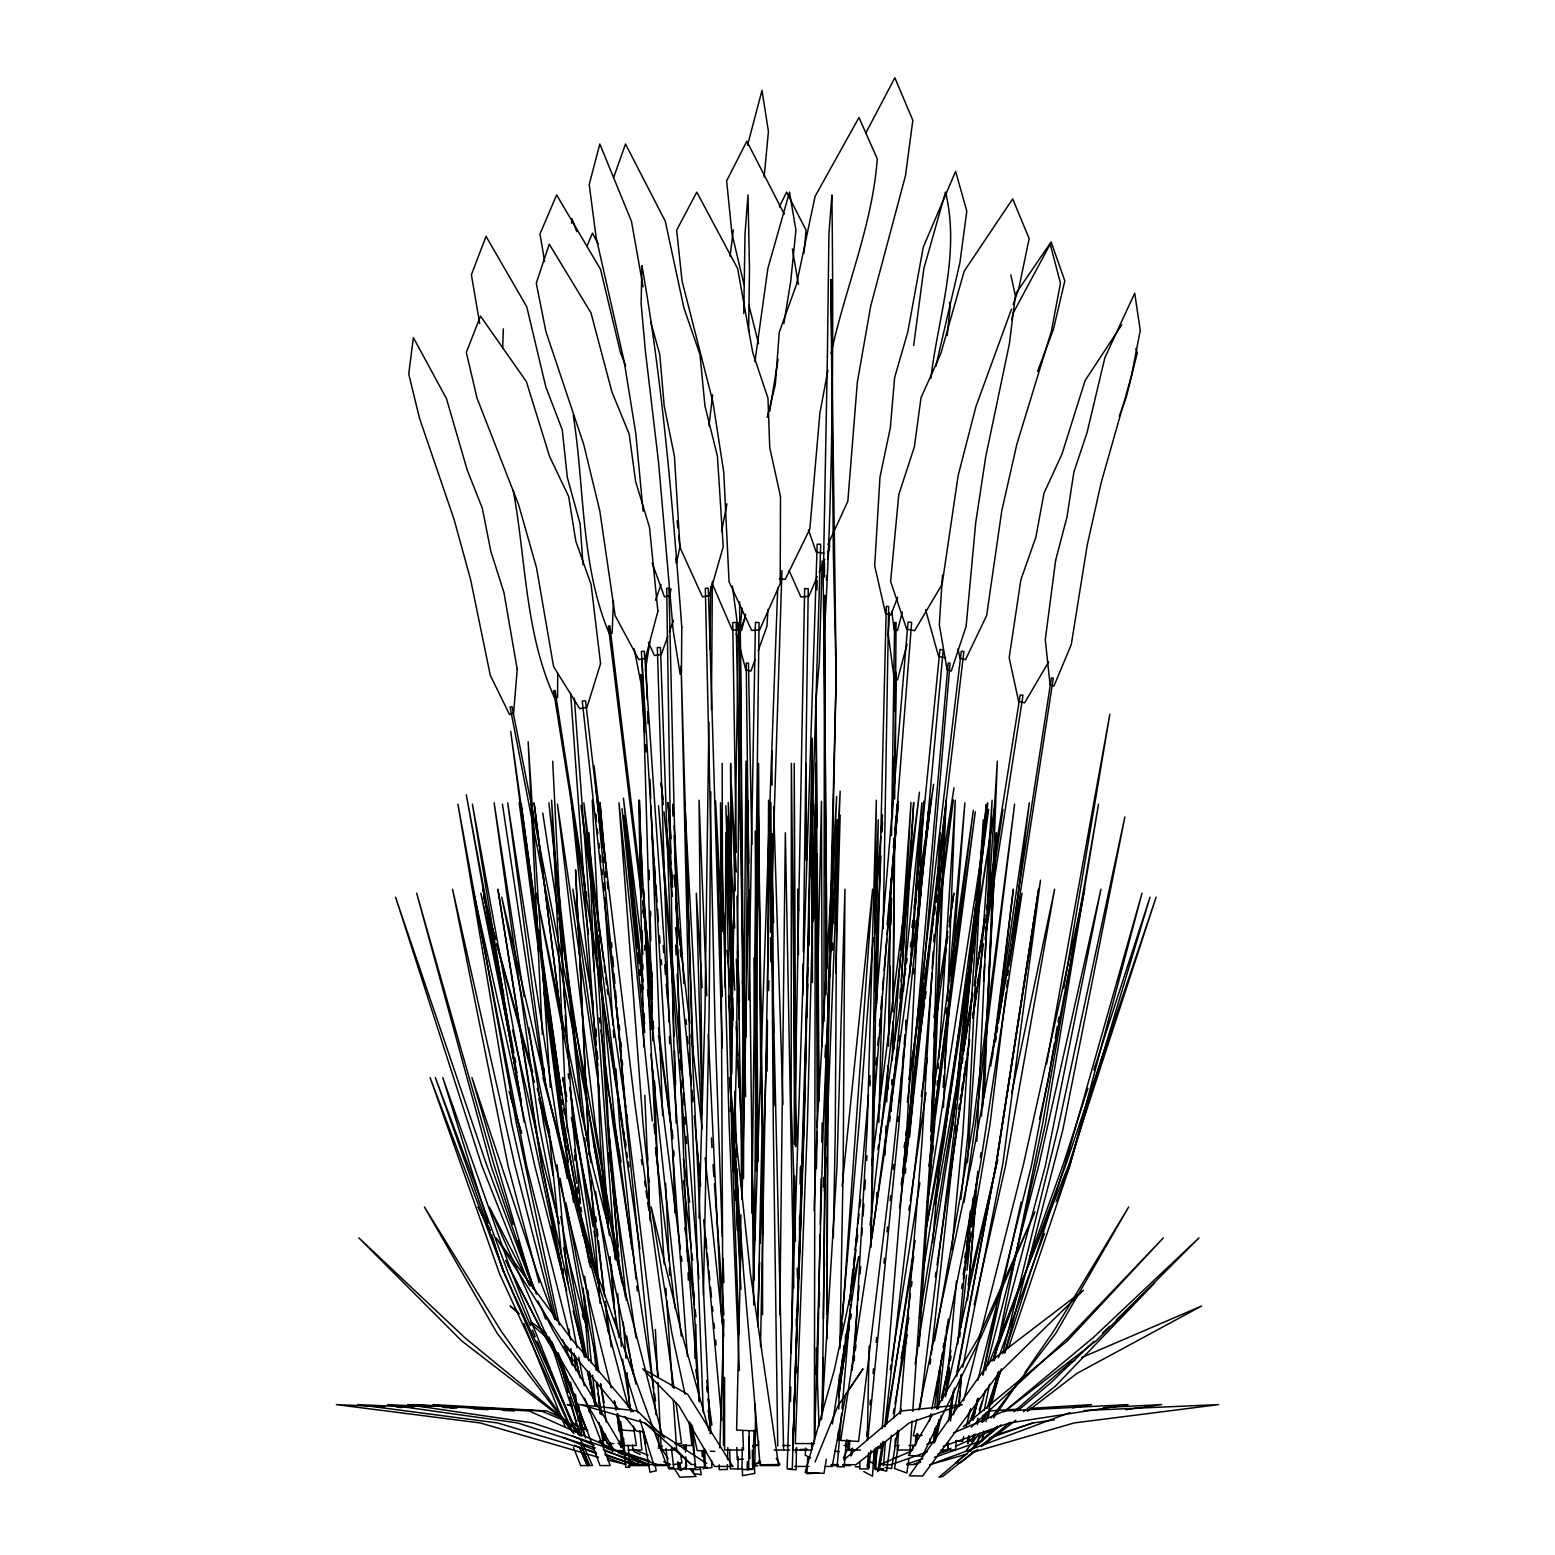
<?xml version="1.0" encoding="UTF-8"?>
<svg xmlns="http://www.w3.org/2000/svg" width="1555" height="1555" viewBox="0 0 1555 1555"><rect width="100%" height="100%" fill="white"/><g stroke="black" fill="none" stroke-linecap="round" stroke-linejoin="round"><path stroke-width="1.5" d="M762.553 1314.83L762.747 1130.407L758.101 801.952L761.989 1132.895L757.771 1326.512M823.956 1021.324L824.5 595.507M743.523 1178.573L743.931 1045.524L740.199 622.136L742.882 1045.524L741.249 1185.843M814.354 1441.135L815.403 804.149L807.414 1124.226L795.285 1443.565L814.334 1443.565M824.48 577.138L824.519 563.124M827.027 1314.072L827.824 1045.524M725.155 987.755L725.855 832.741L731.841 1140.709L739.111 1334.015M811.671 1442.787L811.652 1450.018L792.933 1450.018L798.454 1285.791M819.271 1101.037L817.153 854.103M826.968 1338.816L827.824 1070.656L836.201 674.501L826.424 1071.084M767.12 1071.162L767.393 1020.352M767.567 988.902L768.578 800.203L783.623 1450.018M829.515 541.101L829.456 548.254L827.59 552.628M710.791 791.884L709.138 1012.072L703.385 1295.198M711.413 709.605L712.384 581.356M743.776 313.546L745.02 233.93L748.013 194.958L749.491 269.287L748.635 331.215M744.068 1010.128L745.972 761.173L747.625 870.061M754.078 1280.212L758.548 763.369L760.803 1093.359M800.339 1231.249L800.456 1216.749M800.728 1182.927L800.844 1166.036M557.74 673.607L557.545 697.69L554.455 697.554C524.832 632.36 526.057 559.431 513.189 490.194M745.759 1037.01L747.761 800.203L748.732 863.103M822.478 1413.262L823.023 1357.612M823.392 1318.912L825.647 1084.224M825.783 1069.704L826.016 1045.524M892.842 1021.713L892.317 1060.432M892.92 1012.013L894.339 837.776M894.65 799.056L896.088 622.389L894.63 622.564L891.54 835.579M892.862 1051.102L893.114 1021.965M893.289 1000.098L894.669 837.348M895.155 779.055L895.252 766.907M895.291 762.047L896.049 672.168L894.63 672.168L894.047 711.043M822.148 560.966L819.349 661.75L815.461 706.806M737.925 1468.911L738.081 1456.802M740.374 1260.833L740.899 1214.863M749.121 1430.95L748.655 1469.669L741.968 1469.417L742.279 1447.647M751.843 1213.153L759.054 622.564L755.458 622.389L748.713 999.923M814.023 918.597L816.006 763.369L817.23 1127.356M818.105 1100.726L816.083 698.973L816.9 827.454M822.167 1414.156L826.774 1045.524M708.886 721.909L704.979 1012.344L698.992 1218.012M709.857 649.31L710.713 586.391M796.452 1447.88L796.141 1469.669L789.474 1469.417M799.464 1230.102L799.678 1215.582M800.106 1184.133L800.339 1167.183M802.71 995.375L803.138 963.906M803.313 951.796L808.25 588.742L804.654 588.567L795.402 1084.651M888.488 1046.165L890.898 879.158M779.832 1314.694L785.353 832.741L793.789 1287.909M790.504 1401.658L790.737 1387.138M791.262 1353.258L793.983 1176.61M889.207 1034.094L890.238 966.083M890.86 924.797L891.248 898.071M892.453 817.911L893.367 757.188M838.262 1440.416L838.437 1430.736M838.825 1408.966L839.428 1375.087M839.914 1348.457L843.199 1164.559L844.929 889.168L836.998 1166.036L821.584 1419.676M882.035 996.502L878.847 1122.477M883.182 928.665L888.644 606.469L886.272 606.469L876.748 1003.772M758.607 1446.053L758.704 1441.213M760.531 1346.63L770.872 802.438L773.282 1124.265L777.733 1446.053M816.414 1168.621L817.133 1132.196M817.153 1389.062L820.068 1234.223M820.243 1224.543L821.118 1178.573M821.798 1142.284L822.167 1122.943M833.305 1237.838L835.249 1134.178L837.173 819.738L834.471 894.63M867.321 1440.358L869.128 1346.163M871.053 1247.149L876.34 800.203L867.36 1124.382L854.745 1351.12M817.172 1003.753L821.448 801.214L822.148 1046.126M727.468 1464.577L727.351 1469.417L719.168 1469.669L719.324 1464.829M727.565 1459.737L727.837 1447.647M733.882 1171.751L734.368 1149.961M734.524 1142.711L736.642 1045.912L740.083 622.389L738.625 622.564L730.811 1099.404M748.596 897.157L742.027 1199.546M755.73 1420.901L754.778 1464.46L760.492 1461.447M891.209 1111.242L891.365 1103.992M891.481 1099.152L891.637 1091.882M891.793 1084.632L891.909 1079.792M892.045 1099.696L892.201 1092.407M892.376 1085.118L892.492 1080.259M741.152 1235.953L736.603 1430.095L755.594 1430.911L755.205 1404.243M816.9 590.025L817.153 580.384M804.713 1094.992L803.41 1138.493M804.849 1090.172L806.248 1039.42M806.851 1017.67L807.803 983.849M808.872 945.187L809.416 925.847M810.816 875.115L812.896 800.203L812.935 921.163M814.801 1435.304L823.217 1127.083L836.648 796.432L817.114 1125.839L814.081 1210.626M835.774 972.886L840.167 815.131L835.851 907.09M870.975 1237.586L873.774 1133.789L878.245 819.738L874.668 933.408M694.91 1358.37L695.901 1324.491M868.973 1456.782L868.623 1468.911L859.643 1468.911L859.915 1461.642M876.631 1197.564L876.767 1192.724M938.287 895.797L931.251 1140.709L912.746 1411.357M938.443 890.937L940.114 832.741L936.149 900.559M807.803 967.832L792.273 1468.911L787.122 1468.911L817.191 544.231L820.69 544.231L812.449 815.325M808.464 946.043L809.339 917.003M810.602 875.854L810.971 863.744M719.848 1447.88L723.891 1319.631M730.422 1111.514L730.578 1106.674M768.617 990.632L768.928 980.933M770.464 932.378L781.932 570.646M869.886 1085.798L870.023 1080.958M875.854 1447.88L875.173 1469.669L883.357 1469.417M885.067 1155.073L885.592 1138.124M885.747 1133.284L885.981 1126.034M886.739 1101.834L887.886 1065.525M876.223 1454.411L875.757 1468.911L883.687 1468.911M888.041 1089.861L888.43 1077.79M747.391 1461.622L747.158 1468.911L752.795 1468.911L754.097 1430.056M753.261 1284.391L768.986 827.979M757.868 1315.958L759.637 1262.543M760.298 1243.125L767.373 1029.488M798.706 1278.56L800.086 1237.508M800.339 1230.258L801.622 1191.616M801.875 1184.366L803.177 1145.724M502.673 348.087L503.353 328.863M769.161 823.12L777.733 587.635M805.568 1447.997L805.296 1455.266L810.602 1457.851M826.463 1116.879L826.716 1109.629M828.018 1073.397L828.193 1068.557M832.469 950.183L832.722 942.933M833.422 923.612L834.296 899.451M826.482 1265.712L827.299 1244.019M873.094 1112.777L873.735 1095.828M943.438 1107.432L946.781 1020.352M946.976 1015.512L947.248 1008.262M947.539 1000.992L955.275 800.203L938.831 1058.761M984.237 1097.519L992.323 889.421M993.178 867.632L997.319 761.173L989.447 886.855M613.467 600.58L612.126 633.235L608.977 633.002C580.384 563.921 584.738 487.823 573.251 415.204M829.359 540.168L828.096 559.178M823.411 1186.893L823.858 1177.252M874.707 991.332L880.946 855.989M882.054 831.808L882.501 822.148M815.753 1374.465L816.997 1347.932M818.921 1306.958L819.582 1292.477M824.344 1191.227L825.919 1157.464M826.482 1145.413L840.186 791.184L829.534 977.415M982.779 1106.752L996.386 832.741L981.535 1116.101M708.963 425.992L712.657 394.756M900.034 1010.05L910.997 802.438L900.812 950.047M807.784 1456.763L806.87 1473.732L818.727 1473.013M903.474 990.749L913.718 802.438L907.42 891.967M889.499 612.942L888.274 634.634L894.242 679.01L897.488 679.924L907.051 644.159M849.244 1450.018L849.788 1440.377M854.22 1360.761L854.473 1355.941M824.966 1057.225L825.647 1045.135M827.999 1004.025L828.971 987.095M879.586 1109.687L879.877 1104.828M880.286 1097.558L891.715 898.712M893.386 869.614L897.157 804.149L896.516 811.399M931.912 973.216L922.134 1140.32L900.092 1413.728M932.184 968.376L933.175 951.427M933.739 941.727L934.166 934.458M767.976 609.443L766.926 626.296L758.14 650.904M848.758 1440.669L848.447 1445.509L844.073 1445.509M912.863 1445.178L912.571 1450.018L897.177 1450.018L898.732 1430.658M919.083 1346.163L933.039 1123.993L946.14 800.203L930.784 1131.612M983.557 981.127L984.607 964.197M985.073 956.947L987.483 918.266M988.844 896.516L989.155 891.695M848.583 1440.377L847.961 1450.018L860.42 1450.018M854.356 1351.159L854.978 1341.518M855.755 1329.467L856.222 1322.236M861.82 1235.428L862.286 1228.197M863.064 1216.146L863.841 1204.095M864.774 1189.633L865.396 1179.973M866.64 1160.691L866.951 1155.87M942.466 575.195L939.317 624.818L947.17 669.972L951.291 671.021L966.141 626.296L975.704 522.733L985.734 456.723L1009.37 343.888L1015.376 295.858L1010.808 274.846M937.14 1085.332L937.451 1080.492M938.209 1068.421L938.52 1063.581M850.818 1455.985L851.285 1448.813M571.54 223.259L571.871 218.516L576.788 231.656M742.163 608.18L739.927 630.358L739.558 601.863M893.97 1049.256L900.481 954.887M874.318 1449.59L872.472 1476.2L863.725 1471.477M910.103 1450.018L912.085 1421.017M726.924 503.801L721.578 531.557M841.041 1337.533L842.071 1323.052M842.421 1318.212L872.608 889.168L842.13 1186.135M899.937 998.446L900.617 988.766M901.123 981.497L907.09 896.807M905.379 1034.833L899.004 1124.265L867.943 1438.258M905.71 1029.993L906.409 1020.333M909.5 976.832L921.901 802.808L890.743 1111.417M905.36 1173.209L905.71 1168.369M906.254 1161.119L913.349 1064.32L948.122 663.091L950.066 663.149L909.617 1136.899M873.171 937.821L859.118 1123.468L839.992 1342.159M876.281 896.827L880.83 836.571M881.199 831.731L882.482 814.859M943.108 1087.295L944.021 1075.244M944.585 1068.013L949.93 998.096M950.299 993.276L950.863 986.045M951.232 981.224L964.897 802.808L949.172 979.242M883.532 1465.801L885.436 1441.621M956.286 1440.338L955.528 1450.018L940.931 1450.018M959.007 1406.459L961.515 1375.009M967.502 1300.019L977.745 1171.79M826.405 580.345L826.774 575.642M897.954 1121.311L898.343 1116.509M899.509 1102.067L900.092 1094.837M901.064 1082.805L901.842 1073.183M902.619 1063.542L903.591 1051.51M904.174 1044.299L904.952 1034.678M905.729 1025.037L906.118 1020.236M910.394 967.288L910.783 962.467M911.366 955.256L923.787 801.214L907.187 1124.323L882.151 1428.715M846.387 1440.319L844.21 1466.851L837.134 1466.637L841.605 1413.534M852.14 1370.324L857.485 1305.189M857.894 1300.349L859.079 1285.868M860.071 1273.817L860.654 1266.567M873.152 1114.546L911.638 622.292L908.023 622.136L874.746 1020.216M880.946 1443.196L880.558 1448.035L876.301 1448.035M842.013 1408.713L850.76 1304.956M851.168 1300.116L851.576 1295.296M851.985 1290.475L868.468 1095.012M869.284 1085.351L870.1 1075.71M873.094 1100.959L873.502 1096.12M874.726 1081.639L875.135 1076.799M876.145 1064.728L876.767 1057.497M877.778 1045.407L878.4 1038.176M879.411 1026.106L880.033 1018.855M880.849 1009.195L881.879 997.124M882.482 989.874L883.512 977.803M884.115 970.553L886.778 939.162M887.186 934.341L898.421 801.525L887.147 924.661M958.852 1404.146L959.863 1392.075M960.271 1387.254L961.282 1375.184M968.765 1285.849L975.452 1206.175M975.86 1201.354L976.268 1196.514M915.351 1442.787L915.973 1435.537M932.592 1242.562L939.239 1165.375M893.348 847.669L894.203 838.009M894.825 830.739L896.108 816.239M803.993 253.329L806.054 230.159L786.597 192.14L779.249 206.99M928.452 1194.026L934.672 1123.993M946.159 1013.083L946.587 1008.243M913.465 973.838L913.912 968.998M915.02 956.908L943.224 649.737L939.939 649.485L915.934 891.248M962.331 1062.862L962.778 1058.022M963.225 1053.182L975.821 917.78M976.287 912.96L977.181 903.28M977.629 898.44L978.076 893.62M978.756 886.35L982.352 847.669M982.799 842.829L986.414 804.149L977.765 885.981M946.043 1394.466L956.5 1280.97M967.404 1162.635L992.109 800.203L976.793 1141.253M764.146 176.959L768.423 131.495L762.008 90.365L747.566 145.237M933.408 1442.768L934.788 1428.287M936.615 1408.986L940.289 1370.363M940.736 1365.523L941.203 1360.703M951.757 1249.656L962.759 1133.789L983.304 819.738L967.949 1134.178L960.893 1199.274M947.792 1450.018L948.472 1442.787M950.513 1421.076L953.001 1394.543M957.763 1343.889L970.223 1211.209M910.414 946.859L910.88 942.038M914.243 908.178L915.215 898.518M866.874 1436.023L867.34 1431.222M869.964 1404.787L870.431 1399.986M873.055 1373.57L873.521 1368.75M876.145 1342.334L876.612 1337.533M883.979 1263.049L884.465 1258.248M887.069 1231.832L887.536 1227.012M890.16 1200.596L890.626 1195.795M893.25 1169.36L893.717 1164.559M915.098 946.606L915.817 939.375M916.789 929.696L917.508 922.465M918.227 915.215L924.02 857.233M924.486 852.393L925.458 842.732M925.944 837.892L926.663 830.642M927.149 825.822L928.588 811.321L927.072 825.724M889.771 1121.058L890.257 1116.237M918.266 909.714L918.772 904.913M919.763 895.311L920.521 888.119M921.279 880.908L922.29 871.305M922.795 866.504L923.806 856.922M924.564 849.71L925.322 842.518M926.061 835.327L926.566 830.525M947.189 335.53L950.202 306.918L949.425 302.331M953.118 1119.425L975.743 905.224M976.248 900.423L977.259 890.782M934.497 1442.787L936.324 1425.916M938.17 1409.024L947.034 1327.056M930.182 1364.104L930.706 1359.284M931.251 1354.463L955.12 1137.755M955.645 1132.934L956.442 1125.703M947.462 1450.018L948.239 1442.826M959.707 1337.319L960.232 1332.518M960.757 1327.737L966.491 1274.983M967.016 1270.182L969.62 1246.196M970.145 1241.415L971.175 1231.813M971.7 1227.031L973.78 1207.846M974.305 1203.045L975.082 1195.853M975.879 1188.661L976.909 1179.059M838.864 1396.915L844.443 1346.416M845.24 1339.185L845.764 1334.384M849.224 1303.109L849.749 1298.289M850.546 1291.078L852.937 1269.424M853.481 1264.623L854.531 1255.002M855.075 1250.181L857.466 1228.528M857.991 1223.727L859.06 1214.105M859.857 1206.874L860.654 1199.663M915.059 942.524L915.584 937.743M916.653 928.141L917.45 920.949M918.266 913.757L919.335 904.155M919.86 899.354L931.115 798.609L922.776 865.766M868.701 1452.525L867.107 1467.026L868.915 1467.298L870.858 1450.407M907.362 1102.437L961.282 651.234L963.886 651.487L938.87 862.617M901.2 1184.871L902.036 1177.64M902.58 1172.8L938.306 867.418M874.979 1448.755L873.327 1463.216L869.284 1461.719M882.482 1446.053L883.046 1441.252M884.717 1426.849L919.899 1124.265L946.081 802.438L910.627 1123.507L899.626 1207.769M855.405 1349.759L855.969 1344.958M870.081 1225.126L870.936 1217.934M871.5 1213.133L919.452 792.195L873.249 1153.052M851.712 1455.305L852.548 1448.074M995.356 1040.023L995.939 1035.241M996.502 1030.46L1013.374 889.168L993.49 1048.07M769.706 411.434L778.083 359.166M730.092 256.283L733.319 230.004M838.806 1388.673L841.469 1367.117M842.052 1362.316L842.946 1355.144M843.529 1350.343L844.132 1345.561M849.147 1304.82L855.95 1249.734M856.844 1242.542L857.719 1235.35M917.003 1433.477L915.526 1445.509L908.936 1445.509M920.249 1407.042L955.159 1123.468L987.794 802.808L952.865 1124.265L915.176 1363.988M1006.143 992.323L990.01 1124.265L972.322 1226.584M1006.726 987.522L1007.601 980.33M1012.597 939.55L1029.313 802.808L990.71 1066.03M921.279 877.759L922.173 870.567M992.284 1057.692L992.887 1052.871M936.888 929.249L953.371 799.775L937.043 914.845M933.816 1118.57L973.333 810.349L933.855 1089.336M894.883 1443.098L895.505 1438.317M930.337 1169.807L931.581 1160.224M932.514 1153.033L933.447 1145.841M913.679 345.424L923.864 268.49L945.498 192.14C960.679 254.009 938.093 316.637 930.881 378.234M897.896 1047.798L871.694 1239.199M898.868 1040.606L899.529 1035.824M911.541 947.189L912.182 942.388M914.126 928.024L915.098 920.832M918.344 896.866L933.603 784.284L917.703 889.324M891.443 1435.226L886.603 1471.205L874.649 1467.959L878.07 1446.403M893.697 1418.432L910.433 1293.721M911.385 1286.529L912.046 1281.728M930.668 1140.32L931.309 1135.519M932.3 1128.327L975.315 811.807L928.918 1166.269M966.821 1060.121L949.153 1184.638M967.482 1055.32L968.124 1050.539M972.711 1016.989L976.637 988.222M977.298 983.421L977.959 978.639M904.116 1147.357L904.777 1142.575M905.768 1135.383L906.429 1130.602M925.983 1092.562L910.336 1200.635M933.719 1037.321L946.14 948.433M946.82 943.632L947.831 936.421M949.172 926.819L953.876 893.192L949.269 921.862M945.576 1394.505L949.289 1368.128M950.299 1360.917L950.98 1356.135M964.8 1257.781L965.461 1252.98M966.471 1245.788L967.152 1240.987M967.832 1236.206L968.493 1231.405M969.504 1224.213L970.184 1219.412M970.864 1214.611L971.525 1209.809M972.536 1202.618L973.216 1197.817M838.884 1394.932L848.758 1325.482M871.558 1165.025L872.569 1157.853M907.44 1123.41L908.45 1116.218M911.852 1092.232L912.882 1085.04M913.562 1080.259L924.448 1003.539M925.128 998.738L926.139 991.546M969.659 1039.751L937.062 1264.876M972.769 1018.156L983.518 943.807M985.248 931.814L985.928 927.013M986.628 922.212L1002.897 809.494L986.609 909.481M908.917 1458.648L906.837 1473.013L894.553 1468.561L898.129 1447.005M909.617 1453.867L910.316 1449.085M935.313 1276.849L936.013 1272.048M929.365 1443.565L930.065 1438.783M934.536 1407.703L942.466 1352.733M943.146 1347.952L943.827 1343.17M964.158 1202.171L975.51 1123.293L1014.618 804.149L973.197 1124.226L934.497 1341.09M951.913 1129.027L952.612 1124.226M945.634 1394.699L949.483 1368.322M963.167 1274.828L964.236 1267.636M964.936 1262.854L978.27 1171.751M980.369 1157.367L981.069 1152.566M905.768 968.104L879.489 1139.971M906.487 963.323L907.206 958.541M911.91 927.519L912.999 920.346M914.807 908.412L916.245 898.868M950.047 1140.009L950.766 1135.228M951.485 1130.427L955.47 1104.069M956.189 1099.268L957.277 1092.077M957.997 1087.295L958.716 1082.494M955.392 1130.66L956.131 1125.859M958.716 1109.104L959.435 1104.303M960.174 1099.521L960.912 1094.739M961.651 1089.938L962.759 1082.766M963.478 1077.965L964.217 1073.183M995.414 1041.947L996.152 1037.146M996.872 1032.365L997.61 1027.563M998.349 1022.782L1051.394 677.883L1053.299 678.194L1009.137 965.655M1007.679 975.238L1008.398 970.456M908.956 1079.481L923.592 983.421M924.467 979.047L933.603 919.005M934.438 914.476L935.469 907.07M936.207 902.289L937.315 895.136M938.501 888.177L954.012 787.744M908.839 1210.237L909.597 1205.436M883.648 1443.273L879.586 1469.514L877.7 1471.574L882.113 1445.353M886.622 1424.186L915.118 1240.501M964.955 1068.402L966.083 1061.229M967.191 1054.037L967.949 1049.256M972.769 1018.156L980.952 965.538M985.054 939.22L1022.996 695.202L1020.177 694.949L987.522 900.675M645.325 670.594L649.815 642.176M890.218 1369.761L890.996 1364.979M891.754 1360.197L919.86 1182.947M961.69 1063.348L962.448 1058.566M963.206 1053.785L972.711 993.975M975.354 977.22L976.132 972.439M976.89 967.657L985.248 915.02M921.299 1096.314L927.441 1058.08M933.952 1017.456L947.734 931.426M897.682 1430.464L891.598 1468.581L885.145 1467.473M900.364 1413.787L901.123 1409.024M922.834 1273.215L944.177 1139.796L988.65 809.28L927.421 1202.307M783.856 323.673L790.756 281.125L795.927 230.159L789.512 192.14L767.859 268.49L754.914 361.732M839.894 1385.719L840.652 1380.957M841.819 1373.804L842.966 1366.631M843.724 1361.869L846.425 1345.172M847.183 1340.391L847.961 1335.628M848.738 1330.847L849.497 1326.085M850.643 1318.912L851.421 1314.15M877.953 1149.514L878.711 1144.733M972.653 995.181L919.588 1317.668M974.207 985.656L985.054 919.005M885.3 1426.265L913.718 1256.907M905.807 1331.138L906.604 1326.357M907.401 1321.594L908.198 1316.813M826.366 1459.251L823.975 1473.362L805.16 1472.566L834.316 1370.13L858.671 1256.615L832.353 1423.933M1054.426 1043.327L1048.42 1079.092L1039.517 1119.328M1055.242 1038.546L1057.245 1026.63M1058.041 1021.849L1058.858 1017.087M1063.678 988.475L1109.842 714.212L1046.593 1063.873M845.842 1446.928L847.067 1439.775M958.619 1073.689L935.158 1204.814M963.575 1045.057L972.614 992.576M977.143 966.335L984.976 921.007M935.682 1438.356L938.967 1419.326M942.272 1400.297L950.921 1350.323M961.612 1288.454L962.428 1283.691M963.264 1278.929L971.078 1233.718M935.158 1395.399L935.993 1390.637M936.81 1385.855L937.646 1381.093M938.89 1373.94L939.706 1369.158M944.682 1340.546L945.498 1335.764M946.334 1331.002L948.395 1319.068M893.27 1413.456L894.106 1408.675M894.961 1403.912L907.245 1334.637M925.886 1229.558L942.835 1134.003L995.045 804.887L944.254 1135.033L925.866 1230.083M916.206 1443.565L917.897 1434.021M948.336 1421.406L954.498 1388.11M956.714 1376.214L995.939 1164.559L1038.623 889.168L996.055 1166.036L945.421 1396.701M827.921 370.245L819.874 413.202L809.844 528.992L785.256 579.374L779.347 578.615M831.05 353.549C845.084 288.336 872.355 225.961 877.273 158.843L858.982 117.5L815.092 196.358L796.393 284.779L779.269 332.284L775.342 384.629L767.179 417.284M949.366 1412.193L953.39 1390.773M956.986 1371.743L996.483 1162.343L1040.509 880.227L1002.956 1163.121L962.837 1367.195M901.064 1358.39L908.878 1317.999M953.507 1414.661L961.437 1374.309M929.424 1420.92L930.823 1413.825M931.775 1409.102L980.214 1165.628L1022.004 893.192L971.117 1164.617L918.811 1409.957M977.434 1443.565L978.892 1436.451M981.788 1422.203L983.246 1415.089M984.218 1410.346L989.524 1384.261M994.364 1360.528L997.26 1346.3M998.718 1339.185L1042.705 1123.293L1098.53 804.149L1045.368 1124.226L1012.169 1270.882M969.873 1436.431L967.793 1443.565L969.368 1436.451M973.294 1419.832L977.726 1398.47L973.022 1419.89M982.624 1374.737L996.386 1308.299M671.08 588.82L669.602 595.818L664.452 596.828L652.206 563.143M676.483 563.124L679.943 546.777L674.423 456.198L664.199 405.894L659.787 354.559L650.729 321.963M996.658 1164.559L997.669 1159.797M1011.644 1093.34L1054.62 889.168L1005.482 1166.036L974.13 1304.898M916.809 1419.385L913.29 1435.906L922.154 1435.362M936.129 1439.055L941.28 1415.536M982.974 1374.931L1021.188 1202.151M973.605 1441.193L975.218 1434.099M977.356 1424.633L978.425 1419.909M941.3 1397.984L948.569 1367.331M968.143 1284.799L996.114 1166.911M935.877 366.028L959.921 262.698L966.802 211.072L955.625 171.38L923.281 247.109L907.79 331.993L894.63 377.612L890.315 427.858L879.975 477.132L874.688 565.845L885.631 613.875L890.937 614.847L897.604 597.256M795.538 1452.448L796.665 1447.802M1011.586 319.786L1013.296 312.788L1050.189 244.154L1060.471 283.185L1051.297 331.604L1016.815 444.38L1001.789 510.779L986.628 615.566L965.519 659.689L959.96 658.173L958.016 648.785M983.674 1431.028L981.866 1441.427L984.296 1432.038M985.967 1421.639L998.077 1372.365M1002.683 1353.589L1057.983 1128.308L1124.868 816.978L1062.842 1129.805L1004.996 1352.384M963.692 1436.703L962.526 1441.427L955.82 1440.669M966.063 1427.296L970.767 1408.461M977.823 1380.218L1031.393 1166.036L1084.729 889.168L1023.423 1164.559L963.653 1400.686M745.681 614.244L741.56 630.455L738.217 629.872L732.386 585.982M902.269 611.931L897.565 630.455L894.222 629.872L891.773 611.387M968.726 1435.751L967.521 1440.416L971.797 1441.427L973.663 1434.41M972.964 1419.385L978.425 1398.334M985.676 1370.285L1038.954 1164.559L1100.94 889.168L1045.329 1166.036L1001.07 1331.721M987.95 1417.985L990.399 1408.616M991.604 1403.932L1000.137 1371.121M976.773 1422.747L978.017 1418.082M979.261 1413.417L985.501 1390.073M994.228 1357.398L997.96 1343.403M982.702 1422.106L985.637 1412.912M987.114 1408.325L998.874 1371.529M1004.744 1353.142L1064.981 1164.617L1142.011 893.192L1069.918 1165.628L1008.359 1348.321M1087.917 1088.325L1063.231 1164.345L1029.546 1257.762M1093.904 1069.898L1150 897.157L1069.607 1165.57L1056.214 1201.743M983.732 1421.406L986.803 1412.27M989.116 1405.409L1001.42 1368.867M655.549 600.211L661.05 584.486M613.564 177.775L625.499 143.993L665.307 221.315L683.928 308.007L699.983 354.559L704.94 405.894L717.419 456.198L723.231 546.777L709.119 595.818L702.452 596.828L679.963 547.418L678.68 535.348M667.795 636.287L661.283 654.577L654.422 655.51L648.377 642.351M669.428 631.719L673.49 620.27M754.952 659.845L750.968 671.021L745.836 669.972L736.254 633.857M1011.547 308.979L975.918 406.613L958.133 475.675L942.136 584.272L914.651 630.65L906.721 629.347L890.607 581.434L898.79 494.587L914.379 446.81L921.007 397.691L940.775 353.704L964.178 271.231L1012.674 198.885L1029.157 238.615L1018.719 288.919L1013.141 304.527M971.214 1419.521L976.151 1405.837M994.228 1355.727L1022.16 1278.268M979.203 1409.744L982.566 1400.705M998.465 1357.748L1044.494 1233.407M968.882 1424.127L978.153 1399.286M992.518 1360.878L1065.953 1164.345L1156.123 897.157L1068.518 1165.57L988.319 1365.096M1037.574 371.334L1053.435 329.368L1064.806 280.891L1051.122 241.939L1016.173 293.118M1119.192 416.196L1126.053 398.061L1137.23 353.063L1135.947 348.534M967.599 1416.644L970.301 1409.918M815.112 1461.933L837.912 1405.973L862.986 1368.847L845.803 1394.271L832.197 1466.423L825.102 1466.423M586.799 246.506L592.494 233.172L598.072 243.785M745.409 617.199L739.733 630.455L732.211 629.872L712.248 583.689M817.269 576.672L808.833 596.343L800.883 596.965L789.124 570.607M819.155 572.298L824.772 559.197M827.901 544.561L847.825 501.332L857.349 382.161L870.722 306.005L905.496 175.637L912.824 120.299L894.864 77.75L865.669 133.302M843.413 1458.085L848.369 1447.375M1048.711 661.827L1024.648 702.802L1018.622 701.383L1009.176 657.746L1020.877 579.762L1035.863 537.194L1044.008 493.129L1061.968 454.099L1085.118 380.528L1121.758 324.762M932.961 1414.195L908.431 1455.422L922.212 1456.238L981.574 1335.842L1034.989 1211.831L978.367 1337.941L936.654 1408.014M984.043 1431.65L970.378 1451.398L966.219 1450.582L979.456 1433.244M993.606 1417.849L1019.594 1380.354M1025.056 1372.443L1053.765 1331.002L1128.677 1206.991L1055.942 1333.102L991.235 1417.849M1093.865 1341.382L1050.48 1383.036L1017.592 1410.832M1102.534 1333.043L1109.473 1326.396M1116.412 1319.729L1154.588 1283.069L1055.417 1386.108L1023.501 1411.707M971.331 1427.179L1068.013 1337.844L1163.334 1237.877L1067.352 1340.915L963.323 1426.654M964.878 1454.703L955.781 1462.652L960.504 1462.652L977.706 1449.474M970.339 1449.921L997.649 1426.052M1014.035 1411.726L1070.481 1362.374L1074.933 1360.469M843.704 1459.931L901.492 1410.949L962.273 1404.612L909.228 1422.942L855.853 1464.771L842.674 1464.577M968.24 1452.545L938.987 1477.25L942.777 1476.453L974.693 1450.854M971.894 1449.454L1001.128 1424.749M1005.541 1410.443L1093.01 1337.844L1199.022 1237.877L1096.061 1340.915L1003.85 1411.998M980.33 1446.325L1010.361 1422.242M981.516 1446.539L1015.94 1420.182M1027.408 1411.396L1077.11 1373.318L1201.568 1306.025L1081.6 1357.593M906.759 1464.713L913.757 1464.518L920.327 1461.661M937.84 1454.003L950.98 1448.249M955.353 1446.344L975.063 1437.734M979.436 1435.829L996.949 1428.17M911.269 1451.126L880.208 1464.518L890.723 1464.771L927.266 1451.904M926.819 1444.44L935.682 1440.61M953.448 1432.952L1004.491 1410.949L1128.075 1404.612L1009.506 1422.942L943.263 1446.286M702.996 1468.853L707.156 1467.123M892.726 1458.687L897.196 1456.938M1069.898 1412.64L929.657 1464.771L966.938 1453.983M752.581 1446.733L756.76 1445.217M913.757 1464.518L920.638 1462.128M934.4 1457.327L982.527 1440.533M989.388 1438.142L1032.948 1422.942L1054.387 1419.89M906.701 1464.033L922.776 1458.804M941.144 1452.817L948.025 1450.582M993.937 1435.654L1032.948 1422.942M971.603 1452.642L1074.136 1422.942L1218.615 1404.612L1084.029 1410.521M580.695 1435.906L584.252 1435.11L552.647 1343.753M673.49 1464.674L681.984 1462.905L680.857 1455.752M1072.425 1407.878L1091.513 1404.612L1029.76 1408.441M1125.859 1409.705L1161.585 1404.612L1103.778 1407.528M752.348 1464.071L758.685 1463.313M600.56 1440.921L604.759 1440.416L601.182 1426.402M619.026 1450.912L623.322 1450.582M743.562 1459.057L737.206 1459.523L736.817 1447.452M989.408 1410.949L1020.274 1409.024M655.685 1435.44L660.02 1435.226M747.508 1469.669L752.717 1469.417L752.348 1450.057M691.664 1469.669L699.847 1469.417M661.011 1464.771L670.361 1464.518L663.674 1461.758M800.281 1449.493L807.453 1449.318M753.572 1465.899L757.946 1465.801M653.722 1464.693L661.905 1464.518M831.109 1464.655L838.126 1464.557M613.739 1443.565L606.897 1443.565L605.225 1434.002M617.976 1443.565L622.214 1443.565L616.985 1414.953M675.045 1443.565L681.595 1443.565L675.997 1402.902M623.127 1445.509L636.442 1445.509L633.74 1428.715M678.777 1445.509L691.897 1445.509L688.962 1421.464M752.737 1445.334L756.993 1445.334M782.806 1445.509L789.94 1445.509M894.572 1445.509L899.043 1445.509M620.678 1446.053L619.881 1441.271L620.678 1446.053L623.38 1446.053L617.665 1415.069M658.348 1446.053L662.586 1446.053M658.095 1448.035L662.177 1448.035M581.181 1450.018L582.872 1450.018M628.278 1450.018L641.865 1450.018L639.863 1430.717M660.681 1450.018L676.678 1450.018L673.276 1399.306M774.118 1450.018L789.726 1450.018M628.337 1465.568L649.349 1465.568M831.478 1465.568L838.495 1465.568M843.16 1465.568L850.177 1465.568M794.527 1466.423L808.833 1466.423M682.684 1468.911L695.493 1468.911L695.299 1464.071M742.649 1468.911L730.325 1468.911L729.645 1449.552M664.374 1437.734L637.492 1410.949L580.307 1404.612L644.606 1422.942L691.256 1464.518L695.61 1464.577M384.785 1406.731L336.385 1404.612L480.203 1422.942L598.578 1457.365M396.894 1407.256L401.734 1407.469M413.513 1407.178L357.844 1404.612L497.581 1422.942L596.051 1452.428M705.97 1450.99L697.204 1450.582L691.625 1424.73M710.363 1451.184L714.756 1451.398M430.618 1406.77L387.525 1404.612L517.64 1422.942L595.196 1447.899M442.592 1407.372L456.956 1408.072M473.711 1408.908L488.076 1409.627M502.44 1410.346L514.413 1410.949M855.269 1466.637L859.682 1466.87M571.91 1405.059L567.07 1404.612L571.715 1405.973M598.986 1440.921L603.321 1441.427L599.103 1422.592M823.917 553.211L816.239 552.161L808.406 529.769M424.301 1406.381L412.367 1404.612L541.14 1410.949L563.415 1420.182M444.769 1406.614L433.009 1404.612L546.913 1410.949L562.094 1418.024M449.473 1407.411L454.177 1408.208M945.829 657.921L938.598 656.463L925.555 609.599M835.132 1450.951L839.195 1451.884M607.869 1460.048L625.926 1464.518L607.888 1457.832M605.206 1455.169L637.258 1464.771L631.583 1464.518L604.876 1453.983M604.331 1450.834L647.658 1464.771L638.697 1464.518L603.185 1449.221M604.467 1445.761L608.977 1447.277M618.035 1450.329L649.698 1460.981M574.067 1445.275L580.831 1447.783M587.596 1450.29L596.615 1453.633M606.703 1448.23L613.486 1450.834M617.996 1452.584L624.78 1455.188M631.544 1457.812L649.621 1464.771M562.58 1437.287L593.738 1449.59M572.337 1423.875L576.788 1425.721M581.24 1427.568L587.926 1430.347M632.477 1448.813L648.085 1455.286M643.459 682.431L640.582 681.207L634.148 648.727M572.123 1435.829L594.302 1445.392M572.94 1423.078L577.294 1425.099M581.628 1427.121L585.963 1429.142M633.701 1451.379L640.194 1454.411M644.606 1422.942L706.67 1463.469M517.737 1311.817L510.118 1306.025L519.234 1313.858M531.071 1321.925L546.33 1333.49M563.493 1346.475L571.113 1352.267M530.177 1323.247L552.044 1342.023M568.469 1356.096L577.585 1363.929M674.462 1447.783L691.256 1464.518M633.254 1411.746L570.607 1337.844L496.162 1237.877L562.249 1340.915L618.54 1409.122M624.624 1416.508L636.792 1431.261L643.634 1431.65L645.597 1443.565M690.128 1468.911L696.018 1476.453L679.846 1477.25L674.637 1469.067M570.471 1429.395L497.056 1333.102L424.437 1206.991L501.079 1331.002L573.853 1433.632M552.628 1347.038L543.103 1333.102L505.647 1260.425M824.422 595.818L825.083 596.828M661.614 1448.58L668.125 1458.823M776.237 1458.337L779.949 1464.518L761.114 1464.771L758.976 1460.592M582.25 1313.975L587.168 1322.216M556.437 1355.921L541.781 1331.002L507.746 1264.72M602.835 1434.779L612.592 1451.398M582.503 1316.385L587.187 1324.724M530.197 1286.102L489.358 1206.991L545.358 1333.102L614.342 1450.582L624.76 1451.398L553.366 1331.002L537.913 1301.069M490.233 1230.51L478.104 1206.991L490.194 1230.51M784.245 214.143L746.847 141.252L726.632 180.827L731.977 233.833L744.029 284.604M570.432 1428.131L499.66 1274.012L430.094 1077.596L503.917 1272.32L572.804 1432.252M581.551 1452.351L587.635 1465.568M578.363 1434.74L504.675 1274.012L435.381 1077.596L507.921 1272.32L530.508 1325.638M580.384 1439.152L592.494 1465.568L589.792 1465.568L580.384 1443.351M579.49 1447.802L587.149 1465.568M532.393 1330.069L535.212 1336.736M537.097 1341.188L575.68 1432.252M575.447 1431.863L511.595 1272.32L442.786 1077.596L488.153 1223.163M583.533 1452.078L588.937 1465.568L580.695 1465.568L573.484 1447.55M523.86 1323.597L565.359 1427.257M528.953 1284.391L481.817 1165.57L395.553 897.157L486.423 1164.345L533.268 1288.59M552.064 1342.665L554.727 1349.39M557.39 1356.115L586.935 1430.911L557.973 1354.094M636.656 1458.804L639.299 1465.568M625.713 366.086L620.464 352.655L600.522 269.287L556.632 194.958L539.993 233.93L544.658 261.57M554.941 1319.515L537.097 1272.32L471.962 1077.596L528.894 1274.012L536.436 1294.285M562.599 1339.73L571.948 1364.454M584.699 1398.159L610.201 1465.568L600.016 1465.568L558.187 1352.889M542.287 1310.068L545.63 1319.087M533.676 1288.94L490.991 1165.628L416.662 893.192L493.926 1164.617L513.053 1224.407M590.803 1259.064L599.394 1284.158M624.43 1454.061L625.985 1458.668M518.204 1240.482L533.637 1288.765M549.071 1337.047L579.957 1433.613M491.769 1234.728L498.961 1257.84M500.399 1262.446L503.295 1271.698M637.842 1412.659L594.943 1272.32L542.928 1077.596L597.139 1274.012L666.726 1465.568L654.014 1465.568L639.941 1419.56M509.107 1091.455L521.605 1133.051M511.148 1098.452L521.489 1133.226M557.973 1256.11L560.714 1265.381M708.944 1430.561L681.168 1331.002L651.195 1206.991L671.857 1333.102L685.036 1394.194M495.598 939.162L483.858 897.157L495.365 939.337M496.9 943.827L532.724 1072.211M537.291 1088.539L549.673 1132.895M496.648 944.021L534.337 1082.319M538.808 1098.724L550.956 1143.255M539.119 1282.719L508.096 1166.036L452.544 889.168L514.686 1164.559L554.066 1316.521M558.362 1355.066L568.294 1392.405M569.538 1397.07L579.451 1434.41M628.453 1407.528L564.582 1164.345L501.74 897.157L555.64 1165.57L611.193 1387.954M633.351 1426.227L634.596 1430.911L621.708 1430.095L617.627 1413.709M559.159 1223.085L543.803 1164.617L512.606 1030.09M565.301 1246.469L586.799 1328.32M574.048 1393.669L578.304 1410.035M579.51 1414.7L585.574 1438.083M662.177 1435.11L592.533 1165.628L536.261 893.192L588.704 1164.617L635.859 1384.008M551.325 1226.545L561.025 1264.04M562.23 1268.725L563.435 1273.409M573.134 1310.904L584.019 1353.083M588.859 1371.84L590.084 1376.525M566.642 1290.806L534.473 1164.559L472.876 889.168L526.678 1166.036L570.743 1340.196M587.498 1372.618L595.837 1405.351M758.587 343.772L748.966 305.363M574.32 1354.327L580.287 1377.866M614.692 1402.007L616.46 1409.024M643.109 1430.211L645.986 1442.01M498.377 968.726L480.864 893.192L513.694 1056.642M556.496 1320.564L511.712 1124.226L457.928 804.149L516.377 1123.293L559.295 1324.938M570.51 1382.065L576.983 1410.443M579.14 1419.909L581.298 1429.375L578.985 1417.46M584.311 1356.679L541.568 1166.036L497.892 889.168L541.976 1164.559L576.944 1347.68M587.479 1370.81L595.409 1406.109M575.369 1356.038L579.529 1374.97M566.72 1096.353L562.677 1077.596L566.661 1101.543M571.288 1117.481L594.613 1225.398M573.931 1393.746L577.469 1410.346M563.765 1279.862L530.644 1123.293L472.39 804.149L524.035 1121.835M514.647 1061.385L517.038 1073.242M558.809 1224.213L538.944 1124.265L494.121 802.808L524.054 996.638M563.551 1248.004L585.321 1357.457M588.159 1371.743L594.302 1402.668M607.189 1214.261L593.582 1143.022L558.945 918.072M613.545 1247.518L615.819 1259.394M654.849 1463.663L656.21 1470.797L649.951 1472.216L642.993 1431.572M565.962 1202.793L598.267 1371.743M604.176 1402.668L600.541 1383.639L606.295 1422.048M578.752 1357.185L584.214 1385.719M588.295 1407.12L589.209 1411.882M621.981 1283.186L510.079 707.039L512.023 706.65L585.263 1077.848L625.46 1297.2M565.223 1140.962L544.464 989.777M566.137 1145.724L567.05 1150.486M577.488 1205.319L578.402 1210.082M582.484 1231.541L583.397 1236.303M617.471 1415.069L623.38 1446.053M568.547 1162.401L561.277 1124.265L543.997 992.187M621.164 1438.9L622.058 1443.681M513.908 1052.968L483.041 889.168L521.119 1101.581M514.802 1057.73L515.696 1062.473M503.781 995.375L466.306 794.78L521.275 1101.99M557.409 1088.617L582.911 1226.817M583.786 1231.579L590.395 1267.325M589.092 1262.446L563.804 1124.226L521.333 804.149L561.783 1123.293L573.542 1202.171M614.38 1400.666L616.11 1410.191M567.225 1178.321L557.176 1123.468L507.707 802.808L546.097 1088.286M587.751 1290.436L588.626 1295.218M553.288 1175.949L543.628 1123.468L528.856 1027.738M560.733 1216.496L586.604 1357.243M589.228 1371.549L595.371 1404.942M593.096 1226.584L574.553 1124.265L570.024 1088.286M593.952 1231.346L594.826 1236.108M643.109 286.917L631.466 221.315L599.822 143.993L589.209 184.52L596.109 237.235L624.158 361.382L635.859 433.903L643.109 511.187M593.388 1005.502L572.804 889.168L597.859 1065.778M605.556 1074.35L606.392 1079.092M607.227 1083.835L621.086 1162.168M560.15 1178.262L587.11 1331.236M596.381 1383.814L597.217 1388.596M598.053 1393.377L601.843 1414.875M792.389 248.936L798.434 284.409M625.849 1147.668L553.658 690.809L555.038 690.459L585.399 886.642M626.665 1152.43L627.481 1157.212M628.298 1161.974L629.114 1166.755M679.749 1462.788L680.973 1469.961L679.205 1469.961L678.038 1462.788M479.737 323.615L471.379 274.769L486.035 236.341L526.756 306.821L545.824 386.942L562.249 429.724L567.322 477.424L580.112 523.86L583.008 564.795M593.524 1142.361L609.463 1235.584M626.646 1335.978L633.196 1374.212M612.709 1173.481L613.525 1178.262M576.827 1183.355L560.889 1087.839L540.343 941.902M577.624 1188.137L578.421 1192.918M579.238 1197.7L580.034 1202.462M580.831 1207.244L581.628 1212.025M574.631 1149.456L594.166 1266.82M622.816 1125.839L590.2 917.742M623.594 1130.621L624.391 1135.403M625.168 1140.184L625.946 1144.966M590.881 1162.615L584.719 1124.265L548.915 802.808L581.939 1116.237M595.526 1191.383L619.065 1337.63M622.544 1359.206L631.038 1411.94M601.63 1164.734L595.235 1124.226L557.429 804.149L599.316 1089.705M602.388 1169.515L603.126 1174.278M586.138 891.423L586.876 896.205M653.761 1388.712L612.981 1123.507L600.871 1030.071M654.5 1393.494L655.607 1400.666M542.753 813.071L558.226 913.485M599.316 1288.065L569.908 1087.567M619.512 1421.639L621.32 1433.574M622.039 1438.336L622.758 1443.118M502.421 804.149L543.414 1076.468M625.771 1107.452L580.948 805.432L623.458 1135.966L639.902 1248.898M626.821 1114.643L627.54 1119.445M584.583 1276.266L598.811 1371.86M641.379 1159.7L642.098 1164.501M644.567 1181.256L645.286 1186.037M645.986 1190.838L647.055 1198.011M647.755 1202.812L648.824 1209.984M683.52 1444.634L684.219 1449.435M685.638 1458.998L686.707 1466.19L680.915 1470.563L679.865 1463.391M608.724 1153.091L636.034 1338M683.384 1159.039L689.662 1202.151M535.853 917.45L519.176 802.438L538.652 951.349M536.553 922.251L537.252 927.033M538.283 934.225L538.982 939.026M540.363 948.608L541.062 953.39M541.762 958.191L542.792 965.383M543.492 970.165L544.192 974.966M544.891 979.747L545.922 986.939M546.621 991.721L547.321 996.522M548.021 1001.323L549.051 1008.495M549.751 1013.296L561.549 1094.759L540.363 946.198M562.949 1104.342L562.249 1099.56L562.813 1104.342M563.649 1109.143L564.329 1113.924M519.973 802.438L535.62 912.668M536.3 917.45L537.311 924.642M537.991 929.424L538.671 934.225M537.311 920.366L510.701 731.375L538.905 947.15M538.652 929.948L539.332 934.73M658.484 1035.494L672.654 1138.882M684.861 1227.847L685.502 1232.649M686.494 1239.86L694.405 1297.57M706.611 1386.535L707.272 1391.336M708.244 1398.548L711.879 1425.002L710.071 1424.944L708.186 1410.502M674.034 1388.557L634.887 1103.953L594.01 765.604L625.44 1104.886L658.193 1376.311M631.952 1248.918L615.002 1124.265L594.399 911.58M700.255 1467.57L701.227 1474.762L693.647 1473.518L693.102 1468.717M595.721 814.431L596.343 819.232M658.465 1027.933L670.963 1124.187M671.605 1128.988L672.538 1136.219M686.61 1244.486L687.543 1251.697M688.185 1256.518L689.118 1263.729M689.74 1268.55L694.424 1304.645M695.066 1309.446L695.999 1316.677M588.47 934.225L571.424 802.438L596.323 1045.018M599.336 1018.078L599.958 1022.879M542.889 977.765L543.609 983.129M680.39 1249.19L647.502 989.952M681.304 1256.401L681.926 1261.222M695.804 1369.411L697.048 1379.032M584.544 1137.891L604.74 1296.501M605.361 1301.302L611.173 1346.96M620.659 1421.464L623.711 1445.509M560.655 1013.918L534.084 802.808L560.577 1013.394M561.277 1018.719L563.688 1037.904M568.216 1073.883L568.819 1078.684M642.993 954.012L623.438 798.201L643.109 981.672M603.651 960.737L583.864 802.808L589.248 858.399M604.254 965.538L605.148 972.711M605.75 977.492L606.644 984.665M607.247 989.466L607.85 994.248M561.18 1018.175L563.59 1037.321M641.554 888.255L609.813 625.771L608.394 626.082L641.301 895.836M643.012 900.306L652.323 977.376M643.051 910.278L643.945 917.508M644.528 922.329L652.459 987.347M655.471 1147.493L675.142 1308.513M663.11 799.639L661.108 782.826L663.266 804.557M666.259 826.074L670.846 864.541M671.43 869.342L672.576 878.964M675.725 905.399L689.759 1023.151M691.198 1035.163L702.121 1128.949M643.051 989.155L622.058 808.736L644.645 1032.578M652.284 1068.557L652.847 1073.358M653.683 1080.57L655.374 1095.012M602.64 847.864L585.535 700.858L582.231 701.033L621.3 1052.832M603.768 857.505L604.331 862.325M605.439 871.947L606.003 876.767M683.461 1180.964L691.256 1248.296M691.8 1253.097L692.636 1260.308M595.604 814.431L596.42 821.623M597.237 828.815L597.781 833.616M598.889 843.218L599.433 848M600.249 855.211L601.066 862.403M601.902 869.595L602.446 874.396M603.534 883.979L604.098 888.78M605.187 898.382L605.731 903.183M609.832 939.162L610.396 943.943M671.468 1448.502L673.665 1467.803L668.183 1467.648L666.006 1448.366M622.117 1060.063L622.641 1064.883M681.207 1336.134L650.884 1054.096M690.556 1422.864L694.191 1456.588M595.818 1216.982L596.343 1221.783M597.12 1228.994L597.898 1236.206M598.422 1241.007L604.156 1293.857M605.187 1303.459L608.316 1332.305M617.16 1413.981L618.987 1430.794M620.29 1442.807L620.814 1447.608M677.125 520.847L677.902 528.097M636.034 1278.929L619.609 1124.323L617.529 1092.971M636.811 1286.179L637.317 1291M705.134 1157.853L723.736 1336.173M652.284 1121.058L618.968 802.808L643.07 1124.265L649.115 1182.228M656.599 1150.544L657.085 1155.384M608.044 1124.382L626.335 1300.466M597.062 1052.23L597.8 1059.421M566.836 1124.382L567.575 1131.612M584.466 1295.645L591.425 1363.171M592.669 1375.242L595.643 1404.184M653.877 1124.032L654.849 1133.673M656.016 1414.758L626.471 1123.507L616.907 1007.64M657.979 1434.021L659.203 1446.053M548.701 1128.794L561.647 1256.809M562.871 1268.88L563.357 1273.7M568.975 1329.253L569.46 1334.093M570.918 1348.574L572.629 1365.484M575.564 1394.466L578.246 1421.037M578.732 1425.857L579.723 1435.518M664.004 811.807L672.421 896.321M675.55 927.732L691.198 1084.71M691.917 1091.96L692.636 1099.191M637.511 948.297L624.332 815.617L637.297 948.55M637.997 953.137L638.95 962.778M639.669 970.009L640.155 974.849M643.984 1013.432L644.47 1018.253M574.495 1155.482L574.981 1160.302M577.644 1186.854L578.13 1191.694M598.986 1399.325L599.472 1404.146M599.958 1408.966L600.444 1413.806M602.154 1430.697L603.593 1445.198M637.764 953.371L638.716 963.05M639.416 970.301L639.883 975.121M640.835 984.801L641.535 992.051M642.487 1001.712L642.954 1006.552M643.653 1013.802L644.606 1023.462M697.223 1150L700.489 1183.685M705.62 1236.653L706.786 1248.684M707.253 1253.486L708.419 1265.537M708.886 1270.338L709.819 1279.979M710.518 1287.19L711.451 1296.812M712.384 1306.453L712.851 1311.254M714.017 1323.305L714.484 1328.106M715.65 1340.138L716.116 1344.958M589.714 863.239L592.3 889.81M725.388 933.428L721.909 897.157L724.338 933.253M727.001 950.358L733.221 1015.648M600.483 825.277L598.228 801.214L598.869 810.855M601.163 832.508L601.63 837.309M619.279 1025.037L619.726 1029.857M620.853 1041.889L621.3 1046.709M580.423 1203.687L572.92 1123.993L551.597 800.203L566.72 1121.952M593.621 1343.753L596.129 1370.324M597.256 1382.395L600.211 1413.787M602.485 1437.947L603.165 1445.178M606.858 876.903L599.958 802.438L604.934 862.792M607.305 881.704L607.966 888.896M694.288 1116.101L700.605 1186.115M703.657 1219.898L721.714 1420.259M618.054 1246.78L608.549 1140.32L588.976 832.741L592.863 939.434M618.501 1251.62L618.929 1256.459M557.098 1164.714L567.789 1283.186M574.125 1353.297L575.661 1370.227M578.732 1404.087L581.57 1435.518M606.508 1215.621L600.172 1140.709L596.906 1050.986M609.968 1256.693L614.05 1305.034M671.021 838.65L668.028 802.438L670.73 853.248M674.034 874.862L675.025 886.933M675.628 894.183L679.827 944.876M680.235 949.697L680.837 956.947M686.047 1019.711L686.435 1024.531M687.446 1036.602L688.049 1043.852M688.846 1053.513L689.643 1063.154M690.051 1067.993L691.256 1082.474M691.839 1089.725L692.85 1101.795M605.731 872.452L606.139 877.273M611.523 942.466L611.912 947.287M612.709 956.947L613.506 966.607M614.108 973.838L614.905 983.499M615.508 990.749L616.499 1002.8M644.062 706.184L641.554 674.753L640.349 674.598L644.606 732.619M663.13 945.498L663.713 952.749M664.685 964.839L665.443 974.499M666.22 984.179L667.387 998.679M699.361 1401.833L672.09 1058.974L644.353 651.234L641.379 651.487L666.006 1059.363L687.407 1356.271M703.21 1450.115L704.551 1467.026L695.396 1467.298L692.442 1426.265M698.895 1278.832L687.582 1134.159L658.484 805.665L684.861 1136.627L699.284 1400.958M706.806 1380.101L707.739 1392.172M708.322 1399.403L710.946 1433.166M686.027 1136.375L686.571 1143.625M619.084 1266.47L608.355 1123.993L598.831 935.682M623.263 1322.022L625.985 1358.254M627.073 1372.735L629.794 1408.966M632.516 1445.178L632.885 1450.018M574.339 698.137L615.372 1259.783M590.861 1180.595L600.036 1303.284M610.454 1442.807L610.823 1447.608M713.045 1164.617L713.92 1176.727M714.445 1183.996L723.911 1314.791M645.5 744.709L646.025 751.959M651.895 831.75L652.77 843.84M653.839 858.341L655.433 880.111M655.802 884.931L657.046 901.861M657.571 909.111L658.465 921.201M659.514 935.721L660.059 942.971M661.303 959.882L661.653 964.722M652.361 1011.955L643.362 889.168L645.461 925.4M653.081 1021.577L653.605 1028.807M583.203 1288.084L588.529 1360.586M589.423 1372.676L589.773 1377.516M590.142 1382.337L590.492 1387.177M608.413 1223.824L570.646 693.452M611.309 1264.798L614.711 1313.023M615.061 1317.843L615.411 1322.664M623.594 1438.375L625.635 1467.298L629.736 1467.123L628.22 1445.411M617.704 1293.546L621.378 1346.572M728.537 995.841L731.589 1041.578M664.257 1264.06L654.888 1123.993L638.736 800.203L643.809 1046.962M665.87 1288.22L666.356 1295.451M666.667 1300.291L672.479 1387.235M599.511 820.496L599.822 825.316M603.651 883.201L604.137 890.432M604.603 897.663L613.059 1025.464M613.389 1030.285L613.856 1037.515M615.936 1068.849L617.218 1088.15M550.295 1087.334L528.136 741.638L542.345 1034.483M673.529 816.278L672.771 804.149L673.296 816.239M674.131 825.977L683.967 983.596M702.141 987.717L696.329 893.192L702.277 1112.583M711.413 1137.968L711.996 1147.668M645.869 932.65L650.748 1017.203M651.04 1022.024L651.448 1029.274M736.293 871.986L731.336 784.75L735.301 890.84M742.454 981.011L745.623 1036.738M673.801 1151.05L674.073 1155.909M702.063 1451.884L702.316 1456.724M740.957 1289.212L731.297 1105.352M748.752 1436.801L749.918 1458.571M701.441 1114.605L684.764 802.808L693.433 1060.782M672.129 879.877L672.518 887.127M675.609 945.207L676.114 954.887M677.144 974.246L683.189 1087.975M683.442 1092.815L684.083 1104.925M684.725 1117.015L685.114 1124.265M734.699 927.966L728.245 802.438L730.986 923.437M736.312 959.357L739.403 1019.711M742.532 1150.097L741.541 1130.777M722.336 931.387L715.63 800.922L722.259 996.211M730.053 1081.192L730.908 1098.102M721.909 1322.022L708.283 1034.58M650.087 1220.869L644.8 1095.342M655.374 1329.408L657.726 1377.652M657.959 1382.473L661.244 1450.018M592.222 800.203L598.714 930.687M552.686 761.173L562.988 969.037M563.279 978.95L564.912 1007.698M565.262 1014.948L566.098 1031.879M543.997 1068.363L544.347 1075.613M734.738 990.107L725.816 805.782L732.677 1026.086M736.273 1021.635L740.957 1118.648M710.285 1433.924L692.889 1066.963L681.109 666.045L690.264 1067.333L703.307 1412.679M711.549 1460.475L711.879 1467.726L705.406 1468.212L704.668 1448.91M589.015 1154.14L575.564 869.828L589.326 1154.49M733.221 958.91L726.807 815.87L732.327 1026.689M736.273 1026.805L737.575 1055.884M737.789 1060.743L738.994 1087.412M662.644 1115.674L650.981 805.995M665.637 1183.413L669.058 1260.833M669.369 1268.102L669.7 1275.353M677.941 1461.642L678.252 1468.911L669.136 1468.911L668.942 1464.071M722.278 1047.934L708.303 588.256L705.329 588.256L715.125 1028.574L722.298 1236.653M674.112 835.579L678.213 932.3M739.364 1370.616L729.12 1124.265L720.49 802.808L723.483 1445.509M751.823 1160.186L754.991 1239.938M754.272 1461.331L754.758 1473.382L742.493 1475.695L742.338 1468.425M706.767 995.939L699.05 800.203L702.199 1112.272M649.232 877.467L648.94 870.217L649.193 879.936M650.554 911.211L650.748 916.031M798.59 910.919L797.734 889.168L798.473 954.751M804.615 1067.935L805.451 1089.666M758.043 1161.332L755.827 1103.078L755.361 831.303M737.556 951.116L739.441 1001.75M733.163 1149.203L733.999 1171.032M734.718 1190.469L735.087 1200.168M742.746 1430.678L743.484 1450.018L724.611 1450.018L724.572 1377.438M679.768 1052.774L668.961 588.256L666.687 588.256L673.412 1028.574L676.114 1122.943M680.04 1060.024L680.41 1069.704M680.76 1079.384L687.621 1260.833M688.087 1272.942L688.36 1280.193M654.363 1081.813L657.862 1173.733M816.239 1348.243L819.057 1425.916M795.383 1219.587L791.165 1103.078L791.378 763.369L795.46 1146.638M797.132 1268.141L797.501 1277.841M769.9 818.669L769.375 804.149L769.511 818.707M772.155 881.529L773.632 922.62M645.636 655.996L647.191 699.556M647.619 711.646L648.066 723.736M650.048 779.385L650.729 798.745M642.371 884.873L639.377 800.203L640.99 875.115M642.973 901.803L643.401 913.912M644.509 945.362L644.684 950.202M647.405 1152.974L647.677 1160.224M648.046 1169.885L649.465 1208.527M593.038 944.293L594.01 970.961M596.109 1029.157L596.381 1036.427M782.962 1104.789L773.613 806.889M723.056 1258.423L723.891 1282.603M671.021 949.502L660.447 647.541L657.318 647.541L668.98 1021.985M671.43 961.593L674.054 1036.466M674.559 1050.966L675.589 1084.787M797.249 1146.774L795.81 1103.078L794.236 763.369L794.313 1144.208M799.581 1217.157L800.067 1231.716M772.077 758.451L771.863 751.182L772.058 785.178M734.699 1091.455L736.72 1156.862M676.017 558.148L676.153 562.988M669.447 1036.466L669.661 1043.716M672.343 1130.699L672.557 1137.93M672.926 1150.02L674.851 1212.822M737.089 1168.991L739.85 1261.144M737.323 1184.755L737.828 1201.704M686.066 1444.751L686.202 1449.571M685.366 1444.712L685.58 1451.962M685.716 1456.802L686.066 1468.911M642.06 658.426L652.847 1040.684M650.029 911.502L650.787 940.639M651.623 972.205L652.323 998.913M652.886 1020.76L653.081 1028.049M654.48 1081.464L655.122 1105.741M656.327 1151.866L656.463 1156.726M758.062 1156.356L755.575 831.284M731.355 940.367L731.802 959.727M732.677 998.446L733.163 1020.216M735.534 1150.272L737.245 1230.413M733.202 1166.075L733.299 1170.915M641.185 884.776L641.457 896.866M642.176 930.687L642.448 942.777M642.915 964.508L643.012 969.348M644.003 1015.26L644.373 1032.17M745.623 1096.722L736.156 622.389L732.735 622.564L736.312 852.529M742.027 1186.523L736.992 896.088M751.823 844.404L748.48 663.149L746.225 663.091L753.709 1304.898M753.922 957.997L756.43 1170.76M749.16 889.713L749.452 909.072M761.756 1168.621L762.63 1234.145M794.663 1175.774L795.383 1241.357M796.257 1319.048L796.335 1326.337M796.801 1367.623L796.86 1372.482M827.143 968.104L824.092 622.136L826.482 989.874M770.502 937.51L770.716 961.768M772.349 833.733L773.554 1032.812M773.613 1044.941L773.982 1105.644M731.802 1073.825L730.636 763.369L731.355 1073.961M824.753 595.507L825.686 876.165M825.724 890.685L826.055 994.714M811.865 982.566L811.535 802.808L804.285 1124.265L792.895 1445.509L804.654 1091.882L812.293 738.295L812.449 982.332M722.142 763.369L722.628 928.374M780.513 496.55L780.182 583.689L759.637 629.872L751.687 630.455L729.062 581.823L723.775 472.37L712.929 402.065L682.081 281.125L676.639 230.159L696.776 192.14L737.614 268.49L752.737 352.635L767.976 398.177L769.744 447.626L780.513 496.55M827.377 356.95L823.198 582.853L823.839 630.358L824.578 629.406C832.994 484.81 833.635 339.748 831.906 194.958L828.912 233.93L827.377 356.95M681.79 627.17L681.44 672.887L680.157 674.229L673.179 630.572L658.562 462.34L645.403 351.177L641.126 303.575L641.943 265.613C663.013 385.096 672.654 506.289 681.79 627.17M517.232 669.311L513.636 712.948L509.574 714.639L490.272 675.259L470.66 579.84L454.157 519.681L419.422 417.965L408.732 373.997L413.377 337.591L446.46 398.644L467.316 470.329L482.283 508.096L490.836 551.306L503.975 592.688L517.232 669.311M921.24 889.168L892.006 1166.036L858.593 1441.427L840.691 1440.416L882.676 1164.559L921.24 889.168M1055.651 560.208L1045.271 639.708L1050.033 684.453L1053.979 685.988L1071.278 644.528L1087.178 545.358L1101.173 482.633L1131.36 376.271L1140.262 330.476L1134.722 293.234L1104.886 357.669L1087.081 432.484L1073.883 472.059L1067.002 516.96L1055.651 560.208M578.732 1431.261L464.964 1337.844L358.875 1237.877L461.718 1340.915L578.732 1431.261M657.901 611.232L645.403 658.173L638.833 659.689L615.119 615.566L599.783 510.779L583.708 444.38L545.922 331.604L536.281 283.185L549.265 244.154L590.939 312.788L611.951 391.996L629.192 434.039L635.626 481.467L649.485 527.281L657.901 611.232M600.56 663.635L586.935 707.408L579.723 708.652L553.58 666.609L536.533 567.789L518.729 505.025L477.016 398.119L466.325 352.382L480.495 316.073L526.387 381.616L549.615 456.548L568.663 496.473L575.817 541.179L591.114 584.583L600.56 663.635M989.291 1362.277L909.306 1475.773L922.601 1476.025L999.262 1372.676L1083.427 1290.261L989.291 1362.277M778.627 1465.568L760.123 1465.568L743.601 1272.32L729.47 1077.596L750.482 1274.012L778.627 1465.568M732.794 1466.423L714.484 1466.423L679.069 1405.973L642.759 1368.847L687.64 1394.271L732.794 1466.423M657.921 1464.771L647.774 1464.518L529.069 1410.949L407.624 1404.612L532.84 1422.942L657.921 1464.771M602.835 1445.509L601.882 1440.746L602.835 1445.509M836.298 682.723L833.363 554.28L830.934 279.492L836.298 682.723M806.52 860.42L806.19 763.369L806.326 860.381"/></g></svg>
